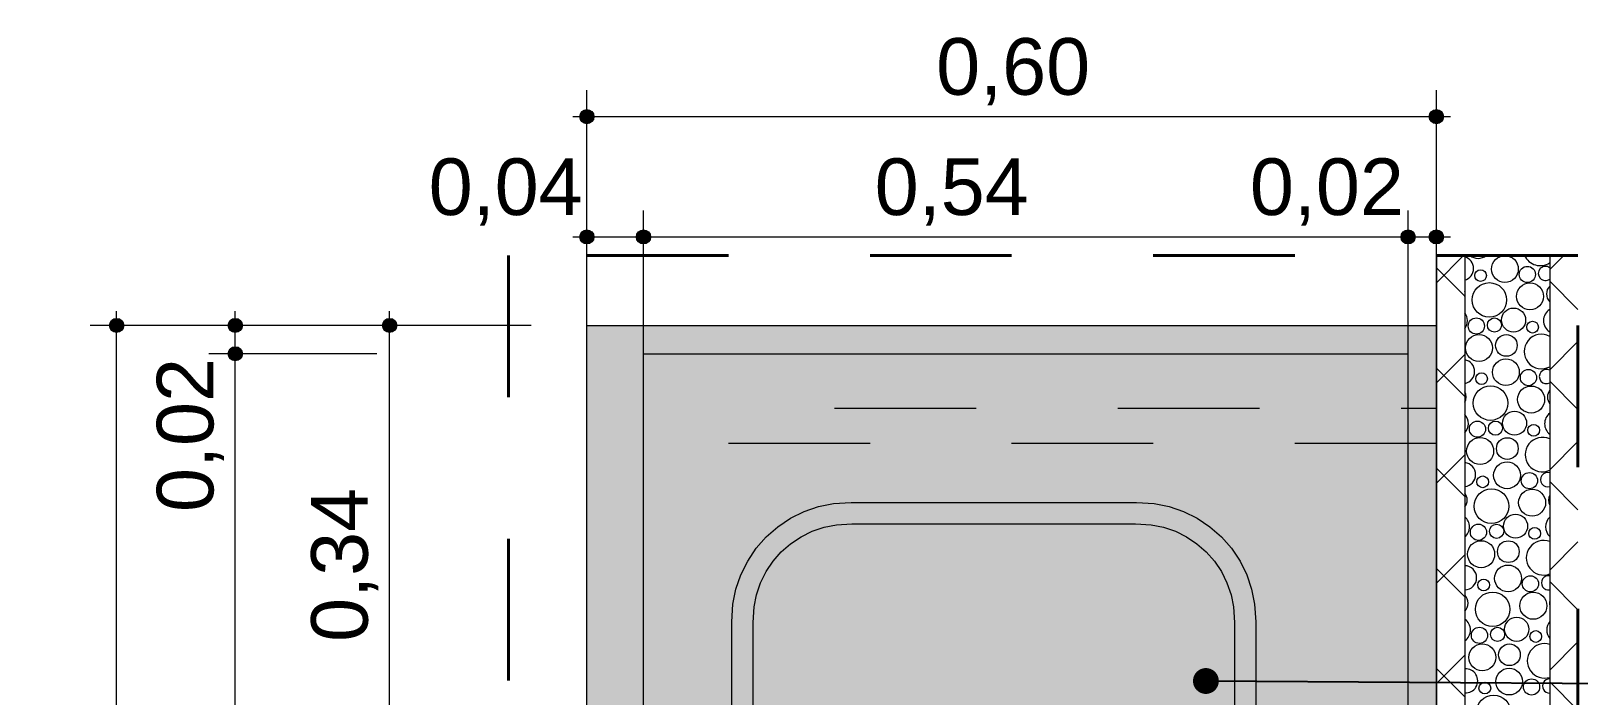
# Model space of a CAD drawing. Header units: metres. Extents: x -1.1 to 45.1, y -1 to 1.8.
# Drawn here: x 4.163 to 5.256, y 0.847 to 1.316 of the extents above; entities that cross this region are included whole.
import ezdxf

# ---------------------------------------------------------------- set-up
doc = ezdxf.new("R2010")
doc.units = ezdxf.units.M
doc.header["$MEASUREMENT"] = 0
doc.linetypes.add('Dashed', pattern=[0.028, 0.018, -0.01])
for name, color, linetype, lineweight in [('0_Caneta_No__1', 7, 'Continuous', 40), ('PAREDE CONSTRUIR_Caneta_No__241', 7, 'Continuous', 13), ('PAREDE CONSTRUIR_Caneta_No__83', 84, 'Continuous', 0)]:
    doc.layers.add(name, color=color, linetype=linetype, lineweight=lineweight)
doc.layers.add('COTAS DETALHAMENTO.EXEC', color=7, linetype='Continuous')
for name, color, linetype, lineweight, true_color in [('COTAS DETALHAMENTO.EXEC_Caneta_No__167', 7, 'Continuous', 0, 0x0035d5), ('COTAS DETALHAMENTO.EXEC_Caneta_No__27', 7, 'Continuous', 0, 0xbd2d17), ('COTAS DETALHAMENTO.EXEC_Caneta_No__97', 7, 'Continuous', 13, 0x6b6b6b), ('LOUCAS-METAIS.ARQ_Caneta_No__13', 7, 'Continuous', 0, 0xaaaaaa), ('LOUCAS-METAIS.ARQ_Caneta_No__18', 7, 'Continuous', 0, 0xdfdfdf), ('PAREDE CONSTRUIR_Caneta_No__96', 7, 'Continuous', 0, 0xb6b6b6)]:
    doc.layers.add(name, color=color, linetype=linetype, lineweight=lineweight, true_color=true_color)
doc.styles.add('GENERATED_STYLE_1', font='arial.ttf')
doc.dimstyles.new('GENERATED_STYLE__17', dxfattribs={"dimtxt": 0.04, "dimasz": 0.019, "dimexe": 0.18, "dimexo": 0.1, "dimgap": 0, "dimtad": 1, "dimzin": 0, "dimdsep": 46, "dimtxsty": 'GENERATED_STYLE_1', "dimblk": 'ARROWHEAD_11', "dimblk1": 'ARROWHEAD_11', "dimblk2": 'ARROWHEAD_11', "dimcen": 0.09, "dimclrd": 256, "dimclre": 256, "dimclrt": 256, "dimadec": 0, "dimazin": 0, "dimtfac": 1, "dimtdec": 4, "dimtmove": 0, "dimatfit": 3, "dimfxl": 0, "dimtolj": 1, "dimtzin": 0, "dimarcsym": 0})
doc.dimstyles.new('GENERATED_STYLE__18', dxfattribs={"dimtxt": 0.04, "dimasz": 0.019, "dimexe": 0.18, "dimexo": 0.1, "dimgap": 0, "dimtad": 1, "dimtih": 1, "dimtoh": 1, "dimzin": 0, "dimdsep": 46, "dimtxsty": 'GENERATED_STYLE_1', "dimblk": 'ARROWHEAD_11', "dimblk1": 'ARROWHEAD_11', "dimblk2": 'ARROWHEAD_11', "dimcen": 0.09, "dimclrd": 256, "dimclre": 256, "dimclrt": 256, "dimadec": 0, "dimazin": 0, "dimtfac": 1, "dimtdec": 4, "dimtmove": 0, "dimatfit": 3, "dimfxl": 0, "dimtolj": 1, "dimtzin": 0, "dimarcsym": 0})
doc.dimstyles.new('GENERATED_STYLE__19', dxfattribs={"dimtxt": 0.04, "dimasz": 0.019, "dimexe": 0.18, "dimexo": 0.1, "dimgap": 0, "dimtad": 1, "dimzin": 0, "dimdsep": 46, "dimtxsty": 'GENERATED_STYLE_1', "dimblk": 'ARROWHEAD_11', "dimblk1": 'ARROWHEAD_11', "dimblk2": 'ARROWHEAD_11', "dimcen": 0.09, "dimclrd": 256, "dimclre": 256, "dimclrt": 256, "dimadec": 0, "dimazin": 0, "dimtfac": 1, "dimtdec": 4, "dimtmove": 0, "dimatfit": 3, "dimfxl": 0, "dimtolj": 1, "dimtzin": 0, "dimarcsym": 0})
doc.dimstyles.new('GENERATED_STYLE__20', dxfattribs={"dimtxt": 0.18, "dimasz": 0.03648, "dimexe": 0.18, "dimexo": 0.0625, "dimgap": 0, "dimtad": 0, "dimtih": 1, "dimtoh": 1, "dimdec": 4, "dimzin": 0, "dimdsep": 46, "dimcen": 0.09, "dimadec": 0, "dimazin": 0, "dimtfac": 1, "dimtdec": 4, "dimtmove": 0, "dimatfit": 3, "dimldrblk": 'ARROWHEAD_11', "dimfxl": 0, "dimtolj": 1, "dimtzin": 0, "dimarcsym": 0})
pattern_1 = [(45, (4.87806, 0.082897), (-0.0353553, 0.0353553), []), (135, (4.87806, 0.082897), (0.0353553, 0.0353553), [])]

# ---------------------------------------------------------------- blocks, each defined once
blk = doc.blocks.new('*X49', base_point=(4.8781, 0.0829))
at = {"layer": 'PAREDE CONSTRUIR_Caneta_No__96', "color": 253, "linetype": 'Continuous', "lineweight": 0, "true_color": 0xb6b6b6}
for centre, radius in [((5.1869, 1.1434), 0.00414), ((5.2041, 1.148), 0.00946), ((5.2199, 1.1442), 0.00572), ((5.1931, 1.1262), 0.0122), ((5.2218, 1.1287), 0.00954), ((5.2102, 1.112), 0.00851), ((5.1839, 1.1078), 0.00572), ((5.1967, 1.1085), 0.00501), ((5.2236, 1.107), 0.00414), ((5.1858, 1.0923), 0.00954), ((5.2051, 1.0941), 0.00767), ((5.2048, 1.0752), 0.00946), ((5.1876, 1.0706), 0.00414), ((5.2207, 1.0714), 0.00572), ((5.1939, 1.0534), 0.0122), ((5.2226, 1.0559), 0.00954), ((5.1847, 1.035), 0.00572), ((5.1974, 1.0357), 0.00501), ((5.2109, 1.0392), 0.00851), ((5.2244, 1.0342), 0.00414), ((5.1866, 1.0195), 0.00954), ((5.2058, 1.0213), 0.00767), ((5.2056, 1.0024), 0.00946), ((5.1884, 0.9978), 0.00414), ((5.2214, 0.9986), 0.00572), ((5.1946, 0.9806), 0.0122), ((5.2233, 0.9831), 0.00954), ((5.2116, 0.9665), 0.00851), ((5.1854, 0.9622), 0.00572), ((5.1982, 0.9629), 0.00501), ((5.2251, 0.9614), 0.00414), ((5.1873, 0.9467), 0.00954), ((5.2065, 0.9485), 0.00767), ((5.1891, 0.925), 0.00414), ((5.2063, 0.9296), 0.00946), ((5.2221, 0.9258), 0.00572), ((5.1954, 0.9078), 0.0122), ((5.2241, 0.9103), 0.00954), ((5.2124, 0.8937), 0.00851), ((5.1861, 0.8894), 0.00572), ((5.1989, 0.8901), 0.00501), ((5.2259, 0.8886), 0.00414), ((5.1881, 0.8739), 0.00954), ((5.2073, 0.8757), 0.00767), ((5.2071, 0.8568), 0.00946), ((5.1899, 0.8522), 0.00414), ((5.2229, 0.853), 0.00572), ((5.1961, 0.835), 0.0122)]:
    blk.add_circle(centre, radius, dxfattribs=at)
for centre, radius, start, end in [((5.1734, 1.1484), 0.00851, 285.9483, 74.0517), ((5.1851, 1.1651), 0.00954, 232.3357, 307.6643), ((5.2291, 1.1626), 0.0122, 204.4201, 302.7198), ((5.2327, 1.1449), 0.00501, 52.2296, 307.7704), ((5.1683, 1.1305), 0.00767, 345.8759, 14.1241), ((5.2411, 1.1305), 0.00767, 133.7258, 226.2742), ((5.1681, 1.1116), 0.00946, 323.8791, 36.1208), ((5.2408, 1.1116), 0.00946, 122.6053, 237.3946), ((5.2299, 1.0898), 0.0122, 61.3171, 298.6828), ((5.1742, 1.0756), 0.00851, 280.8148, 79.1852), ((5.2334, 1.0721), 0.00501, 62.3139, 297.6861), ((5.1691, 1.0577), 0.00767, 330.8212, 29.1787), ((5.2418, 1.0577), 0.00767, 141.9873, 218.0126), ((5.1688, 1.0388), 0.00946, 316.8364, 43.1636), ((5.2416, 1.0388), 0.00946, 128.1135, 231.8865), ((5.2306, 1.017), 0.0122, 65.2039, 294.7961), ((5.1749, 1.0029), 0.00851, 275.768, 84.2319), ((5.2342, 0.9993), 0.00501, 71.5332, 288.4668), ((5.1698, 0.9849), 0.00767, 320.9354, 39.0645), ((5.2425, 0.9849), 0.00767, 152.1951, 207.8048), ((5.1696, 0.966), 0.00946, 310.6194, 49.3805), ((5.2423, 0.966), 0.00946, 134.0745, 225.9255), ((5.2314, 0.9442), 0.0122, 68.9723, 291.0277), ((5.1756, 0.9301), 0.00851, 270.7659, 89.2341), ((5.2349, 0.9265), 0.00501, 80.2771, 279.7229), ((5.1705, 0.9121), 0.00767, 312.8257, 47.1743), ((5.2433, 0.9121), 0.00767, 168.8749, 191.1251), ((5.1703, 0.8932), 0.00946, 304.9359, 55.064), ((5.2431, 0.8932), 0.00946, 140.7113, 219.2887), ((5.2321, 0.8714), 0.0122, 72.6475, 287.3525), ((5.1764, 0.8573), 0.00851, 265.7696, 94.2303), ((5.2356, 0.8537), 0.00501, 88.796, 271.2039)]:
    blk.add_arc(centre, radius, start, end, dxfattribs=at)
blk = doc.blocks.new('*D51', base_point=(4.8781, 0.0829))
at = {"layer": 'COTAS DETALHAMENTO.EXEC_Caneta_No__167', "linetype": 'Continuous', "lineweight": 0, "true_color": 0x0035d5}
for points in [[(4.4114, 1.1082), (4.4118, 1.1063), (4.4129, 1.1047), (4.4145, 1.1036), (4.4164, 1.1032), (4.4183, 1.1036), (4.42, 1.1047), (4.421, 1.1063), (4.4214, 1.1082), (4.421, 1.1101), (4.42, 1.1118), (4.4183, 1.1128), (4.4164, 1.1132), (4.4145, 1.1128), (4.4129, 1.1118), (4.4118, 1.1101)], [(4.4114, 0.7682), (4.4118, 0.7663), (4.4129, 0.7647), (4.4145, 0.7636), (4.4164, 0.7632), (4.4183, 0.7636), (4.42, 0.7647), (4.421, 0.7663), (4.4214, 0.7682), (4.421, 0.7701), (4.42, 0.7718), (4.4183, 0.7728), (4.4164, 0.7732), (4.4145, 0.7728), (4.4129, 0.7718), (4.4118, 0.7701)]]:
    blk.add_hatch(color=162, dxfattribs=at).paths.add_polyline_path(points)
at = {"layer": 'COTAS DETALHAMENTO.EXEC_Caneta_No__167', "color": 162, "linetype": 'Continuous', "lineweight": 0, "true_color": 0x0035d5}
for p, q in [((4.4164, 1.1132), (4.4164, 1.1182)), ((4.4114, 1.1082), (4.3977, 1.1082)), ((4.5164, 1.1082), (4.4214, 1.1082)), ((4.4164, 0.7732), (4.4164, 1.1032))]:
    blk.add_line(p, q, dxfattribs=at)
for centre in [(4.4164, 1.1082), (4.4164, 0.7682)]:
    blk.add_circle(centre, 0.005, dxfattribs=at)
at = {"layer": 'COTAS DETALHAMENTO.EXEC_Caneta_No__167', "color": 162, "lineweight": 0, "true_color": 0x0035d5, "insert": (4.4084, 0.8848), "char_height": 0.04, "attachment_point": 7, "rotation": 90, "style": 'GENERATED_STYLE_1'}
blk.add_mtext('\\A1;{\\pql;\\fArial|b0|i0|c0|p0;\\W1.000000;0,34}', dxfattribs=at)
blk = doc.blocks.new('ARROWHEAD_11')
at = {"color": 0, "linetype": 'Continuous', "lineweight": 0}
blk.add_line((0, 0), (-1, 0), dxfattribs=at)
at = {"color": 0, "linetype": 'Continuous', "lineweight": 0, "const_width": 0.25, "flags": 128}
blk.add_lwpolyline([(-0.125, 0, 1), (0.125, 0, 1)], format="xyb", close=True, dxfattribs=at)
blk = doc.blocks.new('*D52', base_point=(4.8781, 0.0829))
at = {"layer": 'COTAS DETALHAMENTO.EXEC_Caneta_No__27', "linetype": 'Continuous', "lineweight": 0, "true_color": 0xbd2d17}
for points in [[(4.5507, 1.1707), (4.5511, 1.1688), (4.5522, 1.1671), (4.5538, 1.1661), (4.5557, 1.1657), (4.5576, 1.1661), (4.5593, 1.1671), (4.5604, 1.1688), (4.5607, 1.1707), (4.5604, 1.1726), (4.5593, 1.1742), (4.5576, 1.1753), (4.5557, 1.1757), (4.5538, 1.1753), (4.5522, 1.1742), (4.5511, 1.1726)], [(4.5907, 1.1707), (4.5911, 1.1688), (4.5922, 1.1671), (4.5938, 1.1661), (4.5957, 1.1657), (4.5976, 1.1661), (4.5993, 1.1671), (4.6004, 1.1688), (4.6007, 1.1707), (4.6004, 1.1726), (4.5993, 1.1742), (4.5976, 1.1753), (4.5957, 1.1757), (4.5938, 1.1753), (4.5922, 1.1742), (4.5911, 1.1726)]]:
    blk.add_hatch(color=22, dxfattribs=at).paths.add_polyline_path(points)
at = {"layer": 'COTAS DETALHAMENTO.EXEC_Caneta_No__27', "color": 22, "linetype": 'Continuous', "lineweight": 0, "true_color": 0xbd2d17}
for p, q in [((4.5557, 1.1757), (4.5557, 1.1894)), ((4.5957, 1.1757), (4.5957, 1.1894)), ((4.5457, 1.1707), (4.5507, 1.1707)), ((4.5607, 1.1707), (4.5907, 1.1707)), ((4.5557, 1.0707), (4.5557, 1.1657)), ((4.5957, 1.0707), (4.5957, 1.1657))]:
    blk.add_line(p, q, dxfattribs=at)
for centre in [(4.5557, 1.1707), (4.5957, 1.1707)]:
    blk.add_circle(centre, 0.005, dxfattribs=at)
at = {"layer": 'COTAS DETALHAMENTO.EXEC_Caneta_No__27', "color": 22, "lineweight": 0, "true_color": 0xbd2d17, "insert": (4.444, 1.1787), "char_height": 0.04, "attachment_point": 7, "style": 'GENERATED_STYLE_1'}
blk.add_mtext('\\A1;{\\pql;\\fArial|b0|i0|c0|p0;\\W1.000000;0,04}', dxfattribs=at)
blk = doc.blocks.new('*D53', base_point=(4.8781, 0.0829))
at = {"layer": 'COTAS DETALHAMENTO.EXEC_Caneta_No__27', "linetype": 'Continuous', "lineweight": 0, "true_color": 0xbd2d17}
for points in [[(4.5907, 1.1707), (4.5911, 1.1688), (4.5922, 1.1671), (4.5938, 1.1661), (4.5957, 1.1657), (4.5976, 1.1661), (4.5993, 1.1671), (4.6004, 1.1688), (4.6007, 1.1707), (4.6004, 1.1726), (4.5993, 1.1742), (4.5976, 1.1753), (4.5957, 1.1757), (4.5938, 1.1753), (4.5922, 1.1742), (4.5911, 1.1726)], [(5.1307, 1.1707), (5.1311, 1.1688), (5.1322, 1.1671), (5.1338, 1.1661), (5.1357, 1.1657), (5.1376, 1.1661), (5.1393, 1.1671), (5.1404, 1.1688), (5.1407, 1.1707), (5.1404, 1.1726), (5.1393, 1.1742), (5.1376, 1.1753), (5.1357, 1.1757), (5.1338, 1.1753), (5.1322, 1.1742), (5.1311, 1.1726)]]:
    blk.add_hatch(color=22, dxfattribs=at).paths.add_polyline_path(points)
at = {"layer": 'COTAS DETALHAMENTO.EXEC_Caneta_No__27', "color": 22, "linetype": 'Continuous', "lineweight": 0, "true_color": 0xbd2d17}
for p, q in [((4.5957, 1.1757), (4.5957, 1.1894)), ((5.1357, 1.1757), (5.1357, 1.1894)), ((4.6007, 1.1707), (5.1307, 1.1707)), ((4.5957, 1.0707), (4.5957, 1.1657)), ((5.1357, 1.0707), (5.1357, 1.1657))]:
    blk.add_line(p, q, dxfattribs=at)
for centre in [(4.5957, 1.1707), (5.1357, 1.1707)]:
    blk.add_circle(centre, 0.005, dxfattribs=at)
at = {"layer": 'COTAS DETALHAMENTO.EXEC_Caneta_No__27', "color": 22, "lineweight": 0, "true_color": 0xbd2d17, "char_height": 0.04, "attachment_point": 7, "style": 'GENERATED_STYLE_1'}
for s, insert in [('\\A1;{\\pql;\\fArial|b0|i0|c0|p0;\\W1.000000;0,54}', (4.759, 1.1787)), ('\\A1;{\\pql;\\fArial|b0|i0|c0|p0;\\W1.000000;0,02}', (5.024, 1.1787))]:
    blk.add_mtext(s, dxfattribs=dict(at, insert=insert))
blk = doc.blocks.new('*D54', base_point=(4.8781, 0.0829))
at = {"layer": 'COTAS DETALHAMENTO.EXEC_Caneta_No__27', "linetype": 'Continuous', "lineweight": 0, "true_color": 0xbd2d17}
for points in [[(5.1307, 1.1707), (5.1311, 1.1688), (5.1322, 1.1671), (5.1338, 1.1661), (5.1357, 1.1657), (5.1376, 1.1661), (5.1393, 1.1671), (5.1404, 1.1688), (5.1407, 1.1707), (5.1404, 1.1726), (5.1393, 1.1742), (5.1376, 1.1753), (5.1357, 1.1757), (5.1338, 1.1753), (5.1322, 1.1742), (5.1311, 1.1726)], [(5.1507, 1.1707), (5.1511, 1.1688), (5.1522, 1.1671), (5.1538, 1.1661), (5.1557, 1.1657), (5.1576, 1.1661), (5.1593, 1.1671), (5.1604, 1.1688), (5.1607, 1.1707), (5.1604, 1.1726), (5.1593, 1.1742), (5.1576, 1.1753), (5.1557, 1.1757), (5.1538, 1.1753), (5.1522, 1.1742), (5.1511, 1.1726)]]:
    blk.add_hatch(color=22, dxfattribs=at).paths.add_polyline_path(points)
at = {"layer": 'COTAS DETALHAMENTO.EXEC_Caneta_No__27', "color": 22, "linetype": 'Continuous', "lineweight": 0, "true_color": 0xbd2d17}
for p, q in [((5.1557, 1.1757), (5.1557, 1.1894)), ((5.1407, 1.1707), (5.1507, 1.1707)), ((5.1607, 1.1707), (5.1657, 1.1707)), ((5.1557, 1.0707), (5.1557, 1.1657))]:
    blk.add_line(p, q, dxfattribs=at)
for centre in [(5.1357, 1.1707), (5.1557, 1.1707)]:
    blk.add_circle(centre, 0.005, dxfattribs=at)
blk = doc.blocks.new('*D55', base_point=(4.8781, 0.0829))
at = {"layer": 'COTAS DETALHAMENTO.EXEC_Caneta_No__27', "linetype": 'Continuous', "lineweight": 0, "true_color": 0xbd2d17}
for points in [[(4.5507, 1.2556), (4.5511, 1.2537), (4.5522, 1.2521), (4.5538, 1.251), (4.5557, 1.2506), (4.5576, 1.251), (4.5593, 1.2521), (4.5604, 1.2537), (4.5607, 1.2556), (4.5604, 1.2575), (4.5593, 1.2591), (4.5576, 1.2602), (4.5557, 1.2606), (4.5538, 1.2602), (4.5522, 1.2591), (4.5511, 1.2575)], [(5.1507, 1.2556), (5.1511, 1.2537), (5.1522, 1.2521), (5.1538, 1.251), (5.1557, 1.2506), (5.1576, 1.251), (5.1593, 1.2521), (5.1604, 1.2537), (5.1607, 1.2556), (5.1604, 1.2575), (5.1593, 1.2591), (5.1576, 1.2602), (5.1557, 1.2606), (5.1538, 1.2602), (5.1522, 1.2591), (5.1511, 1.2575)]]:
    blk.add_hatch(color=22, dxfattribs=at).paths.add_polyline_path(points)
at = {"layer": 'COTAS DETALHAMENTO.EXEC_Caneta_No__27', "color": 22, "linetype": 'Continuous', "lineweight": 0, "true_color": 0xbd2d17}
for p, q in [((4.5557, 1.2606), (4.5557, 1.2743)), ((5.1557, 1.2606), (5.1557, 1.2743)), ((4.5457, 1.2556), (4.5507, 1.2556)), ((4.5557, 1.1556), (4.5557, 1.2506)), ((4.5607, 1.2556), (5.1507, 1.2556)), ((5.1557, 1.1556), (5.1557, 1.2506)), ((5.1607, 1.2556), (5.1657, 1.2556))]:
    blk.add_line(p, q, dxfattribs=at)
for centre in [(4.5557, 1.2556), (5.1557, 1.2556)]:
    blk.add_circle(centre, 0.005, dxfattribs=at)
at = {"layer": 'COTAS DETALHAMENTO.EXEC_Caneta_No__27', "color": 22, "lineweight": 0, "true_color": 0xbd2d17, "insert": (4.8024, 1.2636), "char_height": 0.04, "attachment_point": 7, "style": 'GENERATED_STYLE_1'}
blk.add_mtext('\\A1;{\\pql;\\fArial|b0|i0|c0|p0;\\W1.000000;0,60}', dxfattribs=at)
blk = doc.blocks.new('*D58', base_point=(4.8781, 0.0829))
at = {"layer": 'COTAS DETALHAMENTO.EXEC_Caneta_No__27', "linetype": 'Continuous', "lineweight": 0, "true_color": 0xbd2d17}
for points in [[(4.3024, 1.0882), (4.3028, 1.0863), (4.3038, 1.0847), (4.3055, 1.0836), (4.3074, 1.0832), (4.3093, 1.0836), (4.3109, 1.0847), (4.312, 1.0863), (4.3124, 1.0882), (4.312, 1.0901), (4.3109, 1.0918), (4.3093, 1.0928), (4.3074, 1.0932), (4.3055, 1.0928), (4.3038, 1.0918), (4.3028, 1.0901)], [(4.3024, 0.3882), (4.3028, 0.3863), (4.3038, 0.3847), (4.3055, 0.3836), (4.3074, 0.3832), (4.3093, 0.3836), (4.3109, 0.3847), (4.312, 0.3863), (4.3124, 0.3882), (4.312, 0.3901), (4.3109, 0.3918), (4.3093, 0.3928), (4.3074, 0.3932), (4.3055, 0.3928), (4.3038, 0.3918), (4.3028, 0.3901)]]:
    blk.add_hatch(color=22, dxfattribs=at).paths.add_polyline_path(points)
at = {"layer": 'COTAS DETALHAMENTO.EXEC_Caneta_No__27', "color": 22, "linetype": 'Continuous', "lineweight": 0, "true_color": 0xbd2d17}
for p, q in [((4.3024, 1.0882), (4.2886, 1.0882)), ((4.3074, 0.3932), (4.3074, 1.0832)), ((4.4074, 1.0882), (4.3124, 1.0882))]:
    blk.add_line(p, q, dxfattribs=at)
for centre in [(4.3074, 1.0882), (4.3074, 0.3882)]:
    blk.add_circle(centre, 0.005, dxfattribs=at)
at = {"layer": 'COTAS DETALHAMENTO.EXEC_Caneta_No__27', "color": 22, "lineweight": 0, "true_color": 0xbd2d17, "char_height": 0.04, "attachment_point": 7, "rotation": 90, "style": 'GENERATED_STYLE_1'}
for s, insert in [('\\A1;{\\pql;\\fArial|b0|i0|c0|p0;\\W1.000000;0,02}', (4.2994, 0.9765)), ('\\A1;{\\pql;\\fArial|b0|i0|c0|p0;\\W1.000000;0,70}', (4.2994, 0.6315))]:
    blk.add_mtext(s, dxfattribs=dict(at, insert=insert))
blk = doc.blocks.new('*D59', base_point=(4.8781, 0.0829))
at = {"layer": 'COTAS DETALHAMENTO.EXEC_Caneta_No__27', "linetype": 'Continuous', "lineweight": 0, "true_color": 0xbd2d17}
for points in [[(4.3024, 1.1082), (4.3028, 1.1063), (4.3038, 1.1047), (4.3055, 1.1036), (4.3074, 1.1032), (4.3093, 1.1036), (4.3109, 1.1047), (4.312, 1.1063), (4.3124, 1.1082), (4.312, 1.1101), (4.3109, 1.1118), (4.3093, 1.1128), (4.3074, 1.1132), (4.3055, 1.1128), (4.3038, 1.1118), (4.3028, 1.1101)], [(4.3024, 1.0882), (4.3028, 1.0863), (4.3038, 1.0847), (4.3055, 1.0836), (4.3074, 1.0832), (4.3093, 1.0836), (4.3109, 1.0847), (4.312, 1.0863), (4.3124, 1.0882), (4.312, 1.0901), (4.3109, 1.0918), (4.3093, 1.0928), (4.3074, 1.0932), (4.3055, 1.0928), (4.3038, 1.0918), (4.3028, 1.0901)]]:
    blk.add_hatch(color=22, dxfattribs=at).paths.add_polyline_path(points)
at = {"layer": 'COTAS DETALHAMENTO.EXEC_Caneta_No__27', "color": 22, "linetype": 'Continuous', "lineweight": 0, "true_color": 0xbd2d17}
for p, q in [((4.3074, 1.1132), (4.3074, 1.1182)), ((4.3024, 1.1082), (4.2886, 1.1082)), ((4.4074, 1.1082), (4.3124, 1.1082)), ((4.3074, 1.0932), (4.3074, 1.1032)), ((4.3024, 1.0882), (4.2886, 1.0882)), ((4.4074, 1.0882), (4.3124, 1.0882))]:
    blk.add_line(p, q, dxfattribs=at)
for centre in [(4.3074, 1.1082), (4.3074, 1.0882)]:
    blk.add_circle(centre, 0.005, dxfattribs=at)
blk = doc.blocks.new('*D60', base_point=(4.8781, 0.0829))
at = {"layer": 'COTAS DETALHAMENTO.EXEC_Caneta_No__27', "linetype": 'Continuous', "lineweight": 0, "true_color": 0xbd2d17}
for points in [[(4.2186, 1.1082), (4.219, 1.1063), (4.22, 1.1047), (4.2217, 1.1036), (4.2236, 1.1032), (4.2255, 1.1036), (4.2271, 1.1047), (4.2282, 1.1063), (4.2286, 1.1082), (4.2282, 1.1101), (4.2271, 1.1118), (4.2255, 1.1128), (4.2236, 1.1132), (4.2217, 1.1128), (4.22, 1.1118), (4.219, 1.1101)], [(4.2186, -0.7918), (4.219, -0.7937), (4.22, -0.7953), (4.2217, -0.7964), (4.2236, -0.7968), (4.2255, -0.7964), (4.2271, -0.7953), (4.2282, -0.7937), (4.2286, -0.7918), (4.2282, -0.7899), (4.2271, -0.7882), (4.2255, -0.7872), (4.2236, -0.7868), (4.2217, -0.7872), (4.22, -0.7882), (4.219, -0.7899)]]:
    blk.add_hatch(color=22, dxfattribs=at).paths.add_polyline_path(points)
at = {"layer": 'COTAS DETALHAMENTO.EXEC_Caneta_No__27', "color": 22, "linetype": 'Continuous', "lineweight": 0, "true_color": 0xbd2d17}
for p, q in [((4.2236, 1.1132), (4.2236, 1.1182)), ((4.2186, 1.1082), (4.2048, 1.1082)), ((4.3236, 1.1082), (4.2286, 1.1082)), ((4.2236, -0.7868), (4.2236, 1.1032)), ((4.2186, -0.7918), (4.2048, -0.7918)), ((4.2236, -0.8018), (4.2236, -0.7968)), ((4.3236, -0.7918), (4.2286, -0.7918))]:
    blk.add_line(p, q, dxfattribs=at)
for centre in [(4.2236, 1.1082), (4.2236, -0.7918)]:
    blk.add_circle(centre, 0.005, dxfattribs=at)
at = {"layer": 'COTAS DETALHAMENTO.EXEC_Caneta_No__27', "color": 22, "lineweight": 0, "true_color": 0xbd2d17, "insert": (4.2156, 0.1048), "char_height": 0.04, "attachment_point": 7, "rotation": 90, "style": 'GENERATED_STYLE_1'}
blk.add_mtext('\\A1;{\\pql;\\fArial|b0|i0|c0|p0;\\W1.000000;1,90}', dxfattribs=at)

msp = doc.modelspace()

# ---------------------------------------------------------------- hatches: boundary and pattern name
at = {"layer": 'LOUCAS-METAIS.ARQ_Caneta_No__18', "linetype": 'Continuous', "lineweight": 0, "true_color": 0xdfdfdf}
for points in [[(5.1357, 1.0882), (5.1357, 1.1082), (4.5557, 1.1082), (4.5557, 1.0882)], [(5.1557, 1.0882), (5.1557, 1.1082), (5.1357, 1.1082), (5.1357, 1.0882)], [(4.5957, 0.3882), (4.5957, 1.0882), (4.5557, 1.0882), (4.5557, 0.3882)], [(5.1357, 0.3882), (5.1357, 1.0882), (4.5957, 1.0882), (4.5957, 0.3882)], [(5.1557, 0.3882), (5.1557, 1.0882), (5.1357, 1.0882), (5.1357, 0.3882)], [(4.9438, 0.9832), (4.7424, 0.9832), (4.7299, 0.9824), (4.7193, 0.9803), (4.7091, 0.9768), (4.6995, 0.9721), (4.6905, 0.9661), (4.6824, 0.959), (4.6753, 0.9509), (4.6693, 0.9419), (4.6645, 0.9322), (4.661, 0.922), (4.6589, 0.9114), (4.6581, 0.8989), (4.6581, 0.6375), (4.6589, 0.625), (4.661, 0.6145), (4.6645, 0.6042), (4.6693, 0.5946), (4.6753, 0.5856), (4.6824, 0.5775), (4.6905, 0.5704), (4.6995, 0.5644), (4.7091, 0.5596), (4.7193, 0.5561), (4.7299, 0.554), (4.7424, 0.5532), (4.9438, 0.5532), (4.9563, 0.554), (4.9669, 0.5561), (4.9771, 0.5596), (4.9868, 0.5644), (4.9957, 0.5704), (5.0039, 0.5775), (5.011, 0.5856), (5.017, 0.5946), (5.0217, 0.6042), (5.0252, 0.6145), (5.0273, 0.625), (5.0281, 0.6375), (5.0281, 0.8989), (5.0273, 0.9114), (5.0252, 0.922), (5.0217, 0.9322), (5.017, 0.9419), (5.011, 0.9509), (5.0039, 0.959), (4.9957, 0.9661), (4.9868, 0.9721), (4.9771, 0.9768), (4.9669, 0.9803), (4.9563, 0.9824)]]:
    msp.add_hatch(color=254, dxfattribs=at).paths.add_polyline_path(points)
at = {"layer": 'PAREDE CONSTRUIR_Caneta_No__83', "linetype": 'Continuous', "lineweight": 0}
h = msp.add_hatch(dxfattribs=at)
h.set_pattern_fill('Placomur_0004', color=84, style=0, pattern_type=2)
h.set_pattern_definition(pattern_1)
h.paths.add_polyline_path([(5.1557, 1.1576), (5.1557, -0.7918), (5.1757, -0.7918), (5.1757, 1.1576)])
h = msp.add_hatch(dxfattribs=at)
h.set_pattern_fill('Placomur_0004', color=84, style=0, pattern_type=2)
h.set_pattern_definition(pattern_1)
h.paths.add_polyline_path([(5.2357, -0.7918), (5.2557, -0.7918), (5.2557, 1.1576), (5.2357, 1.1576)])

# ---------------------------------------------------------------- linework, layer by layer
at = {"layer": '0_Caneta_No__1', "color": 7, "linetype": 'Dashed', "lineweight": 40}
msp.add_lwpolyline([(4.5004, 1.1576), (4.5004, -0.9918), (5.2557, -0.9918), (5.2557, 1.1576)], close=True, dxfattribs=at)
at = {"layer": 'COTAS DETALHAMENTO.EXEC_Caneta_No__97', "color": 251, "linetype": 'Dashed', "lineweight": 13, "true_color": 0x6b6b6b, "flags": 128}
msp.add_lwpolyline([(5.1557, 1.0248), (4.6557, 1.0248), (4.6557, 1.0498), (5.1557, 1.0498)], close=True, dxfattribs=at)
at = {"layer": 'LOUCAS-METAIS.ARQ_Caneta_No__13', "color": 253, "linetype": 'Continuous', "lineweight": 0, "true_color": 0xaaaaaa, "flags": 128}
for points in [[(4.5557, 1.1082), (5.1357, 1.1082)], [(4.5557, -0.7718), (4.5557, 0.3882), (4.5557, 1.0882), (4.5557, 1.1082)], [(5.1357, 1.1082), (5.1557, 1.1082)], [(5.1357, -0.7718), (5.1357, 0.3882), (5.1357, 1.0882), (5.1357, 1.1082)], [(5.1557, -0.7918), (5.1557, -0.7718), (5.1557, 0.3882), (5.1557, 1.0882), (5.1557, 1.1082)], [(4.5957, 1.0882), (5.1357, 1.0882)], [(4.5957, 0.3882), (4.5957, 1.0882)]]:
    msp.add_lwpolyline(points, dxfattribs=at)
at = {"layer": 'LOUCAS-METAIS.ARQ_Caneta_No__13', "color": 253, "linetype": 'Continuous', "lineweight": 0, "true_color": 0xaaaaaa}
for points in [[(4.6581, 0.6375), (4.6581, 0.8989), (4.6589, 0.9114), (4.661, 0.922), (4.6645, 0.9322), (4.6693, 0.9419), (4.6753, 0.9509), (4.6824, 0.959), (4.6905, 0.9661), (4.6995, 0.9721), (4.7091, 0.9768), (4.7193, 0.9803), (4.7299, 0.9824), (4.7424, 0.9832), (4.9438, 0.9832), (4.9563, 0.9824), (4.9669, 0.9803), (4.9771, 0.9768), (4.9868, 0.9721), (4.9957, 0.9661), (5.0039, 0.959), (5.011, 0.9509), (5.017, 0.9419), (5.0217, 0.9322), (5.0252, 0.922), (5.0273, 0.9114), (5.0281, 0.8989), (5.0281, 0.6375)], [(4.6731, 0.638), (4.6731, 0.8984), (4.6738, 0.9095), (4.6756, 0.9181), (4.6784, 0.9265), (4.6823, 0.9344), (4.6872, 0.9417), (4.693, 0.9483), (4.6996, 0.9541), (4.707, 0.959), (4.7149, 0.9629), (4.7232, 0.9658), (4.7319, 0.9675), (4.7429, 0.9682), (4.9433, 0.9682), (4.9543, 0.9675), (4.963, 0.9658), (4.9714, 0.9629), (4.9793, 0.959), (4.9866, 0.9541), (4.9932, 0.9483), (4.999, 0.9417), (5.0039, 0.9344), (5.0078, 0.9265), (5.0107, 0.9181), (5.0124, 0.9095), (5.0131, 0.8984), (5.0131, 0.638)]]:
    msp.add_lwpolyline(points, dxfattribs=at)
at = {"layer": 'PAREDE CONSTRUIR_Caneta_No__241', "color": 7, "linetype": 'Continuous', "lineweight": 13}
for p, q in [((5.1757, 1.1576), (5.1757, -0.7918)), ((5.2357, 1.1576), (5.2357, -0.7918))]:
    msp.add_line(p, q, dxfattribs=at)
msp.add_lwpolyline([(5.1557, 1.1576), (5.1557, -0.7918)], dxfattribs=at)

# ---------------------------------------------------------------- block references
at = {"layer": 'PAREDE CONSTRUIR_Caneta_No__96', "color": 253, "linetype": 'Continuous', "lineweight": 0, "true_color": 0xb6b6b6}
msp.add_blockref('*X49', (4.8781, 0.0829), dxfattribs=at)

# ---------------------------------------------------------------- dimensions: what is measured, and where the dimension line sits
at = {"layer": 'COTAS DETALHAMENTO.EXEC', "color": 22, "linetype": 'Continuous', "lineweight": 0, "true_color": 0xbd2d17}
for base, p1, p2, picture, middle in [((5.1557, 1.2556), (4.5557, 1.0882), (5.1557, 1.1082), '*D55', (4.8541, 1.2836)), ((4.5957, 1.1707), (4.5557, 1.0882), (4.5957, 1.037), '*D52', (4.4958, 1.1987)), ((5.1357, 1.1707), (4.5957, 1.037), (5.1357, 1.0498), '*D53', (4.8108, 1.1987)), ((5.1557, 1.1707), (5.1357, 1.0498), (5.1557, 1.1082), '*D54', (5.0758, 1.1987))]:
    dim = msp.add_linear_dim(base=base, p1=p1, p2=p2, dimstyle='GENERATED_STYLE__18', dxfattribs=at)
    dim.commit()
    dim.dimension.update_dxf_attribs({"geometry": picture, "text_midpoint": middle, "dimtype": 160})
for base, p1, p2, picture, middle in [((4.2236, 1.1082), (4.5557, -0.7918), (4.5557, 1.1082), '*D60', (4.1956, 0.1566)), ((4.3074, 1.1082), (4.6519, 1.0882), (4.5557, 1.1082), '*D59', (4.2794, 1.0282)), ((4.3074, 1.0882), (4.5957, 0.3882), (4.6519, 1.0882), '*D58', (4.2794, 0.6832))]:
    dim = msp.add_linear_dim(base=base, p1=p1, p2=p2, angle=90, dimstyle='GENERATED_STYLE__19', dxfattribs=at)
    dim.commit()
    dim.dimension.update_dxf_attribs({"geometry": picture, "text_midpoint": middle, "dimtype": 160, "text_rotation": 90})
at = {"layer": 'COTAS DETALHAMENTO.EXEC', "color": 162, "linetype": 'Continuous', "lineweight": 0, "true_color": 0x0035d5}
dim = msp.add_linear_dim(base=(4.4164, 1.1082), p1=(4.5004, 0.7682), p2=(4.5557, 1.1082), angle=90, dimstyle='GENERATED_STYLE__17', dxfattribs=at)
dim.commit()
dim.dimension.update_dxf_attribs({"geometry": '*D51', "text_midpoint": (4.3884, 0.9366), "dimtype": 160, "text_rotation": 90})

# ---------------------------------------------------------------- leaders
at = {"layer": 'COTAS DETALHAMENTO.EXEC_Caneta_No__27', "color": 22, "linetype": 'Continuous', "lineweight": 0, "true_color": 0xbd2d17, "annotation_type": 0, "has_hookline": 1, "hookline_direction": 0, "text_width": 0.484}
msp.add_leader([(4.9929, 0.8572), (5.4528, 0.8544)], dimstyle='GENERATED_STYLE__20', dxfattribs=at)

doc.saveas('drawing.dxf')
